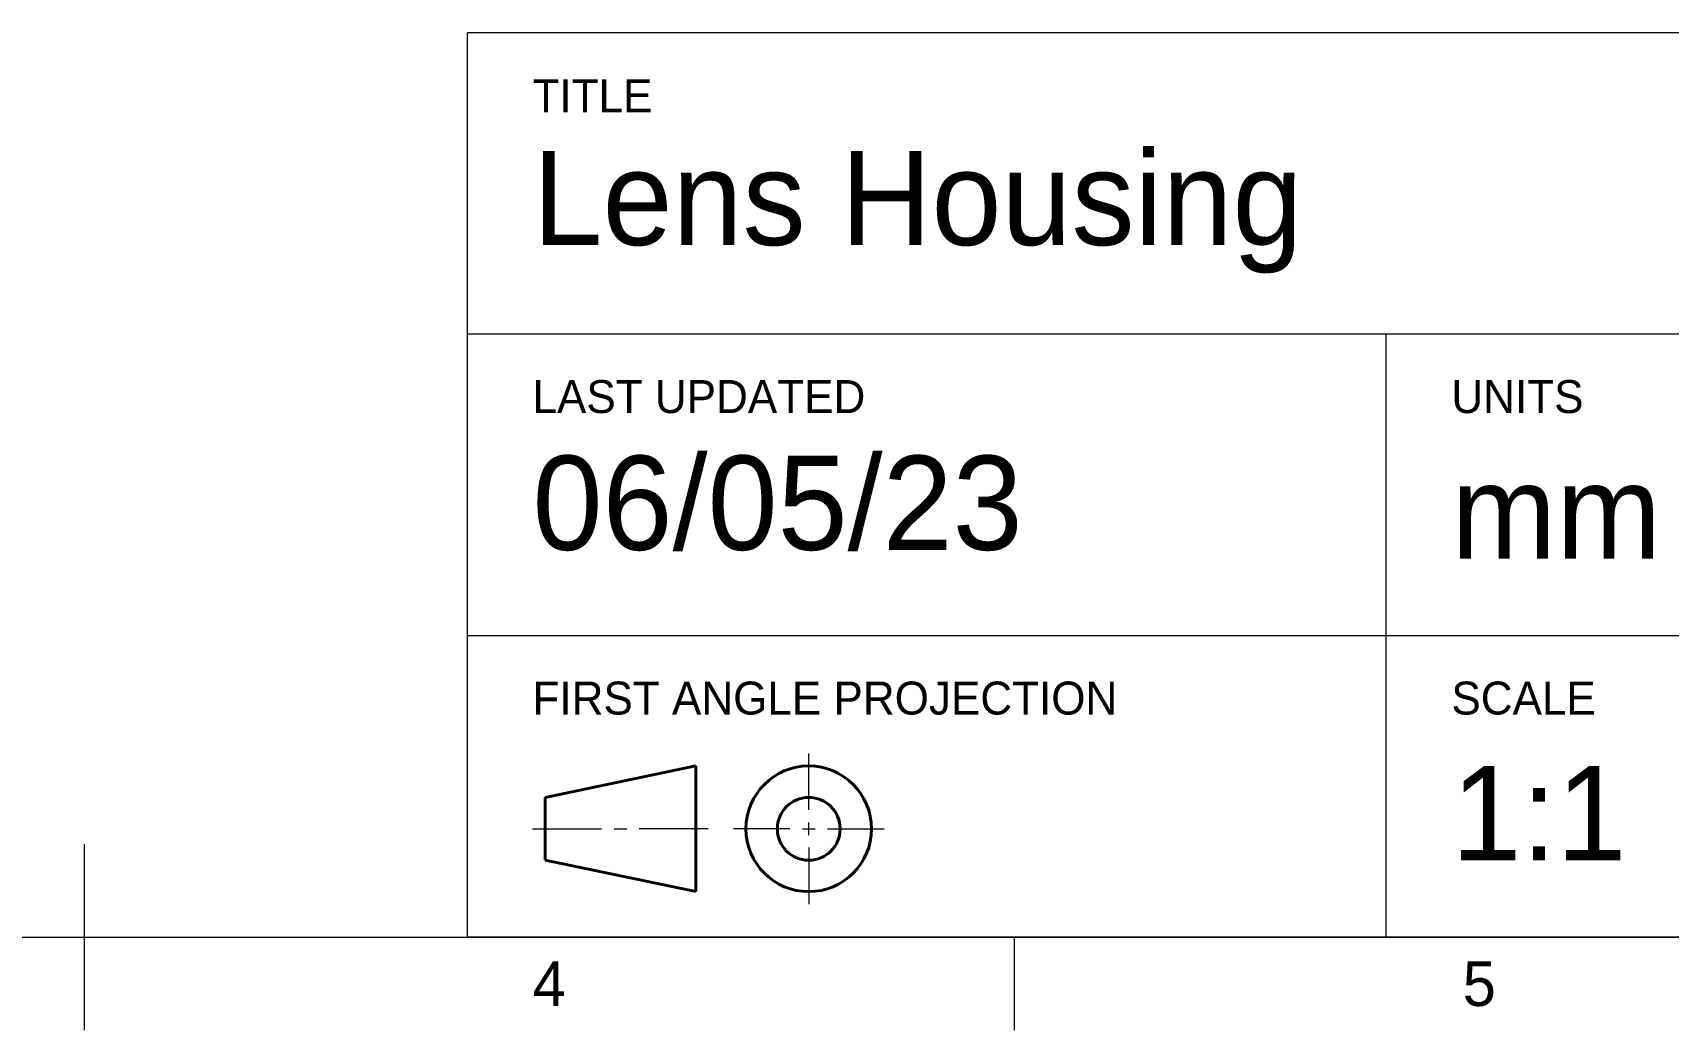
# Model space of a CAD drawing. Header units: millimetres. Extents: x 15 to 292, y 5 to 205.
# Drawn here: x 150.7 to 238.7, y 5 to 58.6 of the extents above; entities that cross this region are included whole.
import ezdxf

# ---------------------------------------------------------------- set-up
doc = ezdxf.new("R2010")
doc.units = ezdxf.units.MM
doc.layers.add('Border', color=7, linetype='Continuous')
doc.styles.add('Shapr0', font='txt', dxfattribs={"height": 2.3925})
doc.styles.add('Shapr1', font='txt', dxfattribs={"height": 2.3925})

# ---------------------------------------------------------------- blocks, each defined once
blk = doc.blocks.new('*U10')
at = {"layer": 'Border', "linetype": 'Continuous', "lineweight": 15}
for p, q in [((287, 58.6), (174.1, 58.6)), ((174.1, 10), (174.1, 58.6)), ((287, 42.4), (174.1, 42.4)), ((223.5, 10), (223.5, 42.4)), ((287, 26.2), (174.1, 26.2)), ((192.450088, 16.837486), (192.450088, 19.875004)), ((192.450088, 15.487478), (192.450088, 16.162482)), ((177.6, 15.82498), (181.312522, 15.82498)), ((181.987526, 15.82498), (182.66253, 15.82498)), ((187.050056, 15.82498), (183.337534, 15.82498)), ((191.437582, 15.82498), (188.400064, 15.82498)), ((192.112586, 15.82498), (192.78759, 15.82498)), ((193.462594, 15.82498), (196.500112, 15.82498)), ((192.450088, 14.812474), (192.450088, 11.774956)), ((287, 10), (174.1, 10))]:
    blk.add_line(p, q, dxfattribs=at)
at = {"layer": 'Border', "linetype": 'Continuous', "lineweight": 40}
for p, q in [((178.275004, 17.51249), (186.375052, 19.2)), ((186.375052, 19.2), (186.375052, 12.44996)), ((178.275004, 17.51249), (178.275004, 14.13747)), ((178.275004, 14.13747), (186.375052, 12.44996))]:
    blk.add_line(p, q, dxfattribs=at)
for radius in [3.37502, 1.68751]:
    blk.add_circle((192.450088, 15.82498), radius, dxfattribs=at)

msp = doc.modelspace()

# ---------------------------------------------------------------- linework, layer by layer
at = {"layer": 'Border', "linetype": 'Continuous', "lineweight": 15}
for p, q in [((153.5, 15), (153.5, 5)), ((20, 10), (287, 10)), ((203.5, 10), (203.5, 5))]:
    msp.add_line(p, q, dxfattribs=at)

# ---------------------------------------------------------------- block references
msp.add_blockref('*U10', (0, 0))

# ---------------------------------------------------------------- texts
at = {"layer": 'Border', "linetype": 'Continuous', "lineweight": 15, "attachment_point": 1, "style": 'Shapr1'}
for s, insert, char_height in [('TITLE', (177.6, 56.1), 1.7705), ('Lens Housing', (177.6, 52.253), 5.06253), ('LAST UPDATED', (177.6, 39.935), 1.77045), ('UNITS', (227, 39.935), 1.7705), ('06/05/23', (177.6, 35.874), 5.0625), ('mm', (227, 35.4), 5.0625), ('FIRST ANGLE PROJECTION', (177.6, 23.735), 1.77045), ('SCALE', (227, 23.735), 1.7705), ('1:1', (227, 19.2), 5.0625)]:
    msp.add_mtext(s, dxfattribs=dict(at, insert=insert, char_height=char_height))
at = {"layer": 'Border', "linetype": 'Continuous', "lineweight": 15, "char_height": 2.393, "width": 2.3925, "attachment_point": 2, "style": 'Shapr0'}
for s, insert in [('4', (178.5, 8.696)), ('5', (228.5, 8.696))]:
    msp.add_mtext(s, dxfattribs=dict(at, insert=insert))

doc.saveas('drawing.dxf')
